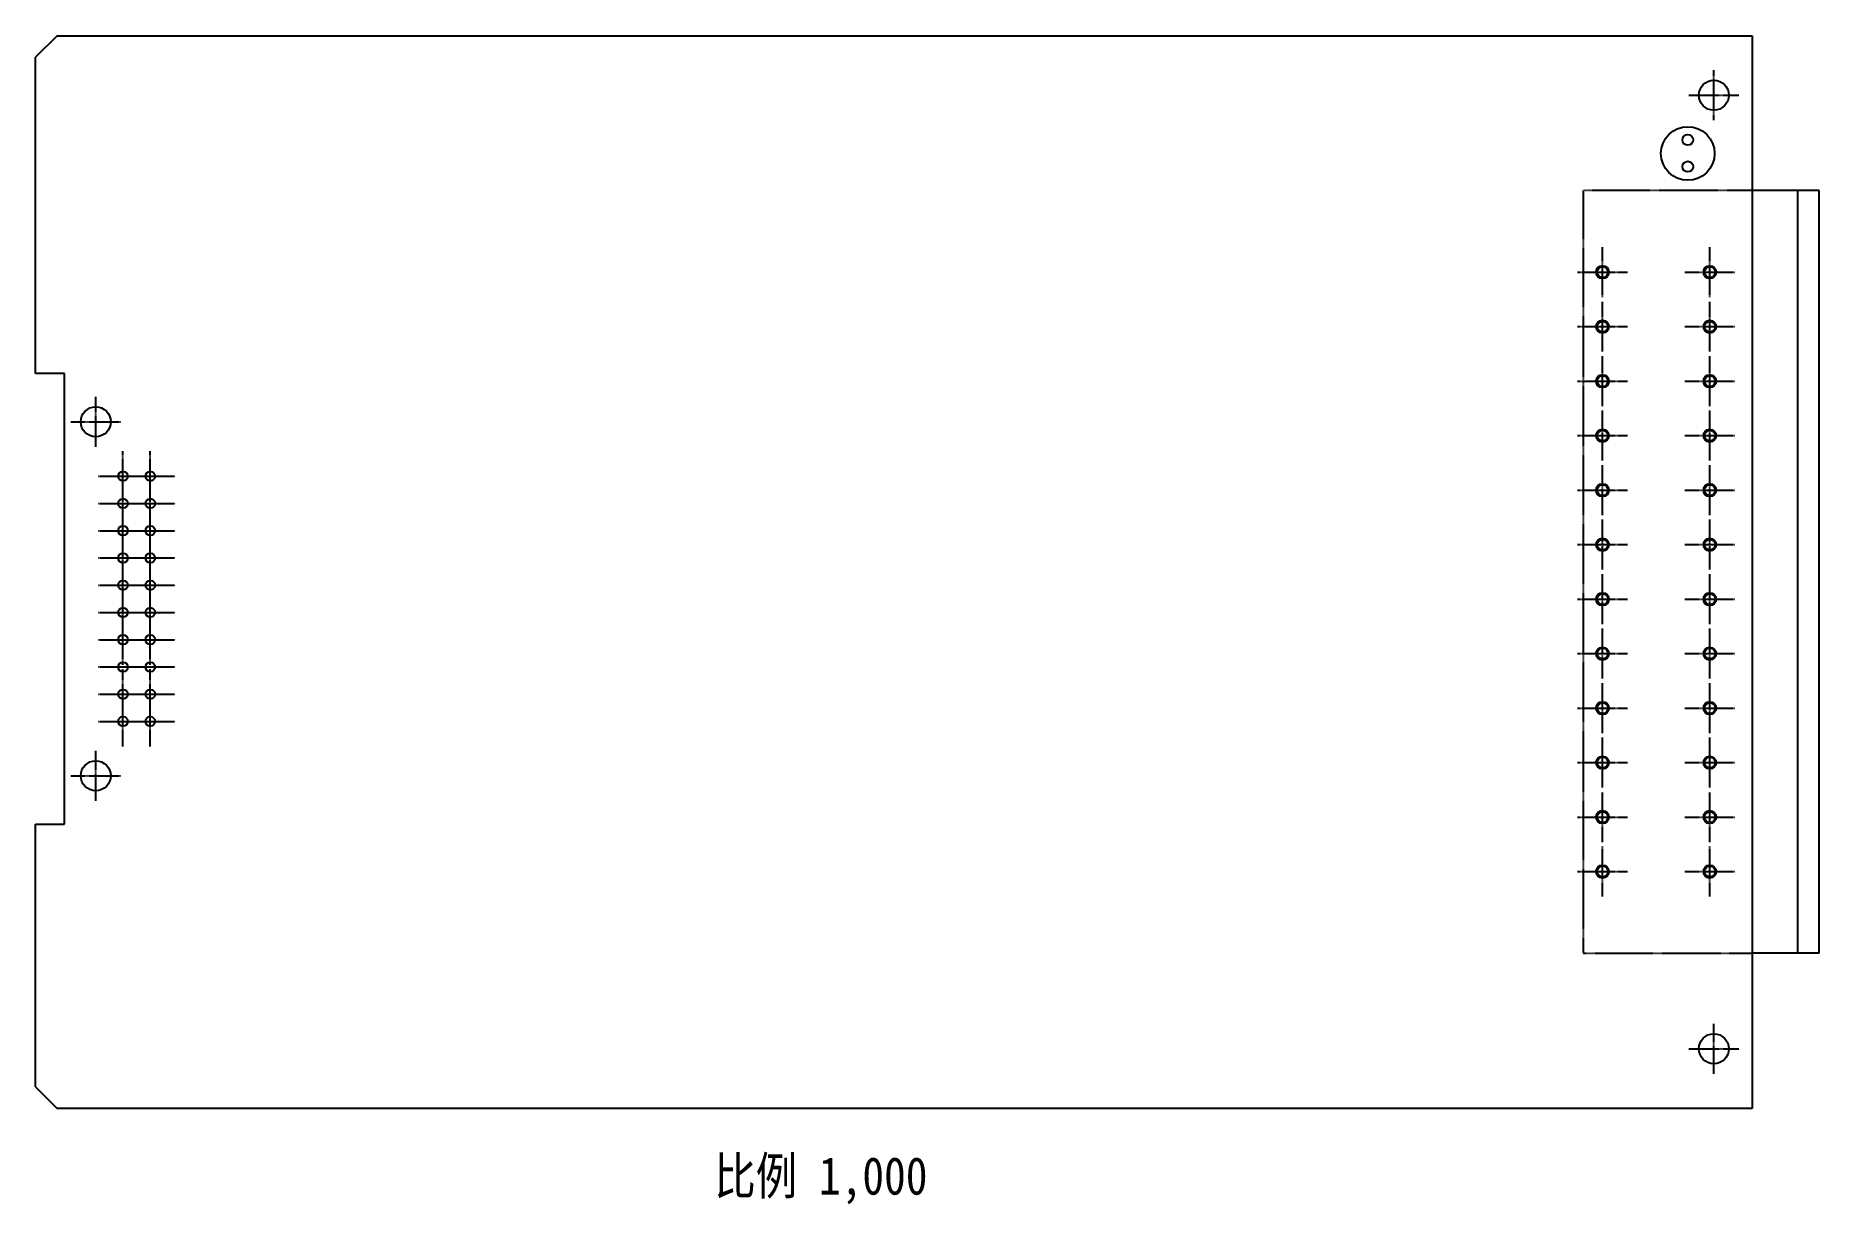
# Model space of a CAD drawing. Header units: millimetres. Extents: x -2709 to 3837, y -2005 to 2285.
import ezdxf

# ---------------------------------------------------------------- set-up
doc = ezdxf.new("R2010")
doc.units = ezdxf.units.MM
doc.header["$LTSCALE"] = 30.734
doc.linetypes.add('CENTER', pattern=[0.6, 0.375, -0.075, 0.075, -0.075])
doc.layers.get('0').update_dxf_attribs({"linetype": 'CONTINUOUS'})
doc.styles.get("Standard").update_dxf_attribs({"font": 'txt', "width": 0.85})

msp = doc.modelspace()

# ---------------------------------------------------------------- linework, layer by layer
at = {"color": 7, "linetype": 'Continuous'}
for p, q in [((-2630, 2284.7), (-2708.8, 2206)), ((-2630, 2284.7), (3590.4, 2284.7)), ((3590.4, 2284.7), (3590.4, -1652.3)), ((-2708.8, 1045.4), (-2708.8, 2206)), ((3758.3, -1083.3), (3758.3, 1716.7)), ((3837, -1083.3), (3837, 1716.7)), ((-2602.5, 1045.4), (-2708.8, 1045.4)), ((-2602.5, -609.8), (-2602.5, 1045.4)), ((-2708.8, -1573.5), (-2708.8, -609.8)), ((-2708.8, -609.8), (-2602.5, -609.8)), ((-2708.8, -1573.5), (-2630, -1652.3)), ((3590.4, -1652.3), (-2630, -1652.3))]:
    msp.add_line(p, q, dxfattribs=at)
at = {"color": 1, "linetype": 'CENTER', "ltscale": 0.1}
for p, q in [((3449.9, 1974.5), (3449.9, 2157.9)), ((3358.2, 2066.2), (3541.6, 2066.2)), ((3041.7, 1325), (3041.7, 1508.4)), ((3435.4, 1325), (3435.4, 1508.4)), ((2950.1, 1416.7), (3133.4, 1416.7)), ((3343.8, 1416.7), (3527.1, 1416.7)), ((3041.7, 1125), (3041.7, 1308.4)), ((3435.4, 1125), (3435.4, 1308.4)), ((2950.1, 1216.7), (3133.4, 1216.7)), ((3343.8, 1216.7), (3527.1, 1216.7)), ((3041.7, 925), (3041.7, 1108.4)), ((3435.4, 925), (3435.4, 1108.4)), ((2950.1, 1016.7), (3133.4, 1016.7)), ((3343.8, 1016.7), (3527.1, 1016.7)), ((-2488.3, 775.7), (-2488.3, 959.1)), ((-2580, 867.4), (-2396.6, 867.4)), ((3041.7, 725), (3041.7, 908.4)), ((3435.4, 725), (3435.4, 908.4)), ((2950.1, 816.7), (3133.4, 816.7)), ((3343.8, 816.7), (3527.1, 816.7)), ((-2388.3, 576.1), (-2388.3, 759.5)), ((-2288.3, 576.1), (-2288.3, 759.5)), ((-2480, 667.8), (-2296.6, 667.8)), ((-2388.3, 476.1), (-2388.3, 659.5)), ((-2380, 667.8), (-2196.6, 667.8)), ((-2288.3, 476.1), (-2288.3, 659.5)), ((3041.7, 525), (3041.7, 708.4)), ((3435.4, 525), (3435.4, 708.4)), ((2950.1, 616.7), (3133.4, 616.7)), ((3343.8, 616.7), (3527.1, 616.7)), ((-2480, 567.8), (-2296.6, 567.8)), ((-2388.3, 376.1), (-2388.3, 559.5)), ((-2380, 567.8), (-2196.6, 567.8)), ((-2288.3, 376.1), (-2288.3, 559.5)), ((-2480, 467.8), (-2296.6, 467.8)), ((-2388.3, 276.1), (-2388.3, 459.5)), ((-2380, 467.8), (-2196.6, 467.8)), ((-2288.3, 276.1), (-2288.3, 459.5)), ((3041.7, 325), (3041.7, 508.4)), ((3435.4, 325), (3435.4, 508.4)), ((2950.1, 416.7), (3133.4, 416.7)), ((3343.8, 416.7), (3527.1, 416.7)), ((-2480, 367.8), (-2296.6, 367.8)), ((-2388.3, 176.1), (-2388.3, 359.5)), ((-2380, 367.8), (-2196.6, 367.8)), ((-2288.3, 176.1), (-2288.3, 359.5)), ((-2480, 267.8), (-2296.6, 267.8)), ((-2380, 267.8), (-2196.6, 267.8)), ((3041.7, 125), (3041.7, 308.4)), ((3435.4, 125), (3435.4, 308.4)), ((-2388.3, 76.1), (-2388.3, 259.5)), ((-2288.3, 76.1), (-2288.3, 259.5)), ((2950.1, 216.7), (3133.4, 216.7)), ((3343.8, 216.7), (3527.1, 216.7)), ((-2480, 167.8), (-2296.6, 167.8)), ((-2388.3, -23.9), (-2388.3, 159.5)), ((-2380, 167.8), (-2196.6, 167.8)), ((-2288.3, -23.9), (-2288.3, 159.5)), ((-2480, 67.8), (-2296.6, 67.8)), ((-2380, 67.8), (-2196.6, 67.8)), ((3041.7, -75), (3041.7, 108.4)), ((3435.4, -75), (3435.4, 108.4)), ((2950.1, 16.7), (3133.4, 16.7)), ((3343.8, 16.7), (3527.1, 16.7)), ((-2480, -32.2), (-2296.6, -32.2)), ((-2388.3, -223.9), (-2388.3, -40.5)), ((-2380, -32.2), (-2196.6, -32.2)), ((-2288.3, -223.9), (-2288.3, -40.5)), ((3041.7, -275), (3041.7, -91.6)), ((3435.4, -275), (3435.4, -91.6)), ((-2480, -132.2), (-2296.6, -132.2)), ((-2388.3, -323.9), (-2388.3, -140.5)), ((-2380, -132.2), (-2196.6, -132.2)), ((-2288.3, -323.9), (-2288.3, -140.5)), ((2950.1, -183.3), (3133.4, -183.3)), ((3343.8, -183.3), (3527.1, -183.3)), ((-2480, -232.2), (-2296.6, -232.2)), ((-2380, -232.2), (-2196.6, -232.2)), ((3041.7, -475), (3041.7, -291.6)), ((3435.4, -475), (3435.4, -291.6)), ((-2488.3, -523.5), (-2488.3, -340.1)), ((2950.1, -383.3), (3133.4, -383.3)), ((3343.8, -383.3), (3527.1, -383.3)), ((-2580, -431.8), (-2396.6, -431.8)), ((3041.7, -675), (3041.7, -491.6)), ((3435.4, -675), (3435.4, -491.6)), ((2950.1, -583.3), (3133.4, -583.3)), ((3343.8, -583.3), (3527.1, -583.3)), ((3041.7, -875), (3041.7, -691.6)), ((3435.4, -875), (3435.4, -691.6)), ((2950.1, -783.3), (3133.4, -783.3)), ((3343.8, -783.3), (3527.1, -783.3)), ((3449.9, -1525.5), (3449.9, -1342.1)), ((3358.2, -1433.8), (3541.6, -1433.8))]:
    msp.add_line(p, q, dxfattribs=at)
at = {"color": 6, "linetype": 'CENTER', "ltscale": 0.2}
for p, q in [((3590.4, 1716.7), (2970.9, 1716.7)), ((2970.9, 1716.7), (2970.9, -1083.3)), ((2970.9, -1083.3), (3590.4, -1083.3))]:
    msp.add_line(p, q, dxfattribs=at)
for p, q in [((3837, 1716.7), (3590.4, 1716.7)), ((3837, -1083.3), (3590.4, -1083.3))]:
    msp.add_line(p, q)
at = {"color": 7, "linetype": 'Continuous'}
for centre, radius in [((3449.9, 2066.2), 55.1), ((3041.3, 1416.7), 23.6), ((3435, 1416.7), 23.6), ((3041.7, 1416.7), 19.7), ((3435.4, 1416.7), 19.7), ((3041.3, 1216.7), 23.6), ((3041.7, 1216.7), 19.7), ((3435, 1216.7), 23.6), ((3435.4, 1216.7), 19.7), ((3041.3, 1016.7), 23.6), ((3041.7, 1016.7), 19.7), ((3435, 1016.7), 23.6), ((3435.4, 1016.7), 19.7), ((-2488.3, 867.4), 55.1), ((3041.3, 816.7), 23.6), ((3041.7, 816.7), 19.7), ((3435, 816.7), 23.6), ((3435.4, 816.7), 19.7), ((-2388.3, 667.8), 17.7), ((-2288.3, 667.8), 17.7), ((3041.3, 616.7), 23.6), ((3041.7, 616.7), 19.7), ((3435, 616.7), 23.6), ((3435.4, 616.7), 19.7), ((-2388.3, 567.8), 17.7), ((-2288.3, 567.8), 17.7), ((-2388.3, 467.8), 17.7), ((-2288.3, 467.8), 17.7), ((3041.3, 416.7), 23.6), ((3041.7, 416.7), 19.7), ((3435, 416.7), 23.6), ((3435.4, 416.7), 19.7), ((-2388.3, 367.8), 17.7), ((-2288.3, 367.8), 17.7), ((-2388.3, 267.8), 17.7), ((-2288.3, 267.8), 17.7), ((3041.3, 216.7), 23.6), ((3041.7, 216.7), 19.7), ((3435, 216.7), 23.6), ((3435.4, 216.7), 19.7), ((-2388.3, 167.8), 17.7), ((-2288.3, 167.8), 17.7), ((-2388.3, 67.8), 17.7), ((-2288.3, 67.8), 17.7), ((3041.3, 16.7), 23.6), ((3041.7, 16.7), 19.7), ((3435, 16.7), 23.6), ((3435.4, 16.7), 19.7), ((-2388.3, -32.2), 17.7), ((-2288.3, -32.2), 17.7), ((-2388.3, -132.2), 17.7), ((-2288.3, -132.2), 17.7), ((3041.3, -183.3), 23.6), ((3041.7, -183.3), 19.7), ((3435, -183.3), 23.6), ((3435.4, -183.3), 19.7), ((-2388.3, -232.2), 17.7), ((-2288.3, -232.2), 17.7), ((-2488.3, -431.8), 55.1), ((3041.3, -383.3), 23.6), ((3041.7, -383.3), 19.7), ((3435, -383.3), 23.6), ((3435.4, -383.3), 19.7), ((3041.3, -583.3), 23.6), ((3041.7, -583.3), 19.7), ((3435, -583.3), 23.6), ((3435.4, -583.3), 19.7), ((3041.3, -783.3), 23.6), ((3041.7, -783.3), 19.7), ((3435, -783.3), 23.6), ((3435.4, -783.3), 19.7), ((3449.9, -1433.8), 55.1)]:
    msp.add_circle(centre, radius, dxfattribs=at)
for centre, radius in [((3354.2, 1852.2), 98.4), ((3354.2, 1902.2), 19.7), ((3354.2, 1804.1), 19.7)]:
    msp.add_circle(centre, radius)

# ---------------------------------------------------------------- texts
at = {"color": 2, "linetype": 'Continuous', "insert": (564.1, -1831.2), "char_height": 137.8, "width": 1096.299, "attachment_point": 3, "line_spacing_factor": 0.9}
msp.add_mtext('比例 1,000', dxfattribs=at)

doc.saveas('drawing.dxf')
